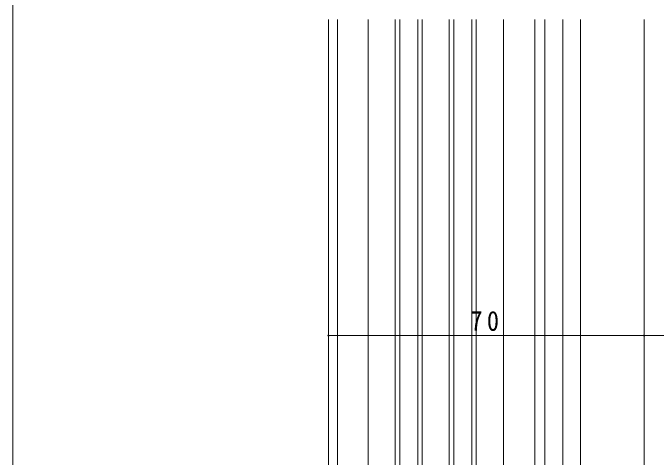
# Model space of a CAD drawing. Units: millimetres on the paper. Extents: x -420 to 373, y -297 to 267.
# Drawn here: x -417.7 to -275, y -105.5 to -7.1 of the extents above; entities that cross this region are included whole.
import ezdxf

# ---------------------------------------------------------------- set-up
doc = ezdxf.new("R2010")
doc.units = ezdxf.units.MM
for name, color, linetype, lineweight in [('0-1_YKK_ZWAK', 7, 'Continuous', 9), ('0-4_YKK_12', 2, 'Continuous', 9), ('0-7_YKK_D', 6, 'Continuous', 9)]:
    doc.layers.add(name, color=color, linetype=linetype, lineweight=lineweight)
doc.styles.add('ＭＳ ゴシック', font='')
doc.styles.get('ＭＳ ゴシック').set_extended_font_data('MS Gothic')

msp = doc.modelspace()

# ---------------------------------------------------------------- linework, layer by layer
at = {"layer": '0-1_YKK_ZWAK'}
msp.add_line((-417.7, -260.6), (-417.7, 264.4), dxfattribs=at)
at = {"layer": '0-4_YKK_12'}
for p, q in [((-347.7, -200.6), (-347.7, -8.6)), ((-345.7, -175.6), (-345.7, -8.6)), ((-338.9, -110.6), (-338.9, -8.6)), ((-332.9, -125.6), (-332.9, -8.6)), ((-331.9, -8.6), (-331.9, -125.6)), ((-327.9, -125.6), (-327.9, -8.6)), ((-326.9, -8.6), (-326.9, -125.6)), ((-320.9, -125.6), (-320.9, -8.6)), ((-319.9, -8.6), (-319.9, -125.6)), ((-315.9, -125.6), (-315.9, -8.6)), ((-314.9, -8.6), (-314.9, -125.6)), ((-308.9, -110.6), (-308.9, -8.6)), ((-301.9, -147.6), (-301.9, -8.6)), ((-299.7, -124.799), (-299.7, -8.6)), ((-295.7, -124.799), (-295.7, -8.6)), ((-291.8, -124.799), (-291.8, -8.6)), ((-277.7, -200.6), (-277.7, -8.6))]:
    msp.add_line(p, q, dxfattribs=at)
at = {"layer": '0-7_YKK_D'}
for p, q in [((-347.7, -88.7), (-347.7, -77.6)), ((-277.7, -88.7), (-277.7, -77.6)), ((-277.7, -103.6), (-277.7, -77.6)), ((-347.7, -78.6), (-277.7, -78.6)), ((-277.7, -78.6), (-131.067, -78.6))]:
    msp.add_line(p, q, dxfattribs=at)
for centre, start, end in [((-347.7, -78.6), 0, 180), ((-347.7, -78.6), 180, 0), ((-277.7, -78.6), 0, 180), ((-277.7, -78.6), 0, 180), ((-277.7, -78.6), 180, 0), ((-277.7, -78.6), 180, 0)]:
    msp.add_arc(centre, 0.106, start, end, dxfattribs=at)

# ---------------------------------------------------------------- texts
at = {"layer": '0-7_YKK_D', "color": 3, "insert": (-316.22, -77.6), "char_height": 4.399, "attachment_point": 7, "style": 'ＭＳ ゴシック'}
msp.add_mtext('\\T1.36;\\W0.9;70', dxfattribs=at)

doc.saveas('drawing.dxf')
